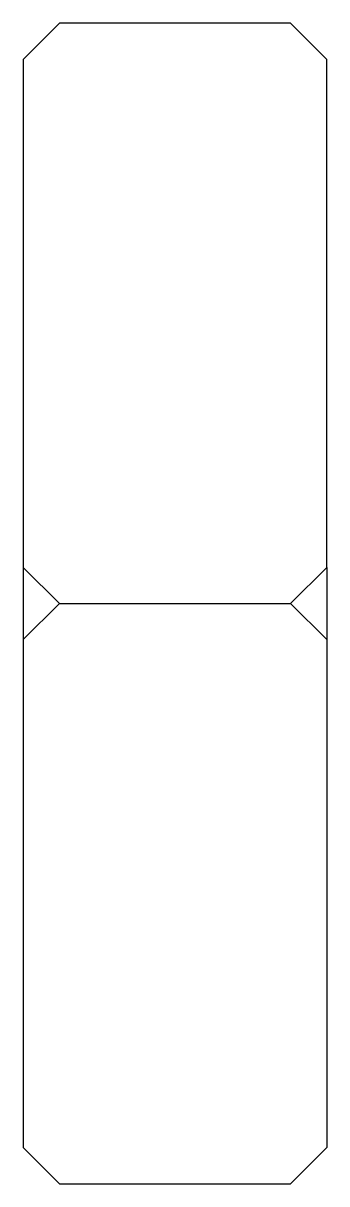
# Model space of a CAD drawing. Header units: inches. Extents: x 0 to 0.084, y -0.161 to 0.161.
import ezdxf

# ---------------------------------------------------------------- set-up
doc = ezdxf.new("R2010")
doc.units = ezdxf.units.IN
doc.header["$MEASUREMENT"] = 0
doc.layers.add('outline', color=7, linetype='Continuous', lineweight=25, true_color=0x000000)

msp = doc.modelspace()

# ---------------------------------------------------------------- linework, layer by layer
at = {"layer": 'outline'}
for p, q in [((0, 0.1505), (0.01, 0.1605)), ((0.074, 0.1605), (0.01, 0.1605)), ((0.074, 0.1605), (0.084, 0.1505)), ((0, 0.1505), (0, 0.01)), ((0.084, 0.01), (0.084, 0.1505)), ((0.01, 0), (0, 0.01)), ((0.005, 0.005), (0, 0.01)), ((0, 0.01), (0, -0.01)), ((0.074, 0), (0.084, 0.01)), ((0.084, 0.01), (0.084, -0.01)), ((0.01, 0), (0, -0.01)), ((0.01, 0), (0.074, 0)), ((0.074, 0), (0.084, -0.01)), ((0, -0.01), (0, -0.1505)), ((0.084, -0.01), (0.084, -0.1505)), ((0, -0.1505), (0.01, -0.1605)), ((0.084, -0.1505), (0.074, -0.1605)), ((0.01, -0.1605), (0.074, -0.1605))]:
    msp.add_line(p, q, dxfattribs=at)

doc.saveas('drawing.dxf')
